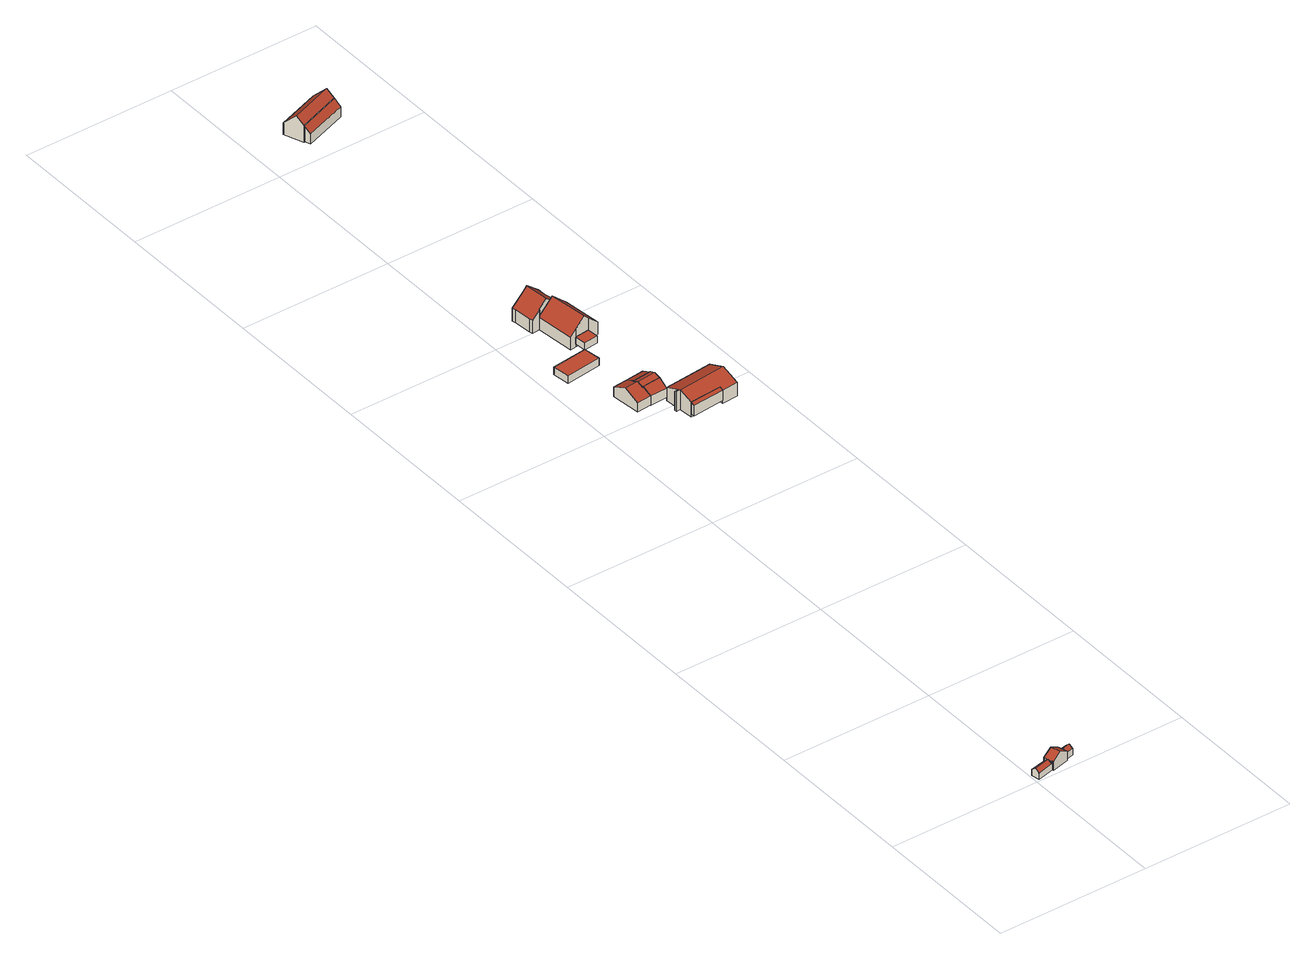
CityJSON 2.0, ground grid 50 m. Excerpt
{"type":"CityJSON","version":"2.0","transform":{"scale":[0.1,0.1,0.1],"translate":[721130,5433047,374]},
"CityObjects":{
"building1":{"type":"Building","attributes":{"Gemeindeschluessel":"09375199","HoeheDach":"379.475","HoeheGrund":"374.720","Methode":"1000","NiedrigsteTraufeDesGebaeudes":"376.727","Geometrietyp2DReferenz":"3000","measuredHeight":4.75,"function":"31001_1000","roofType":"3100"},"address":[{"Country":"Germany","Locality":"Sinzing","ThoroughfareName":"Zur Marienhöhe 3"}],"geometry":[{"type":"Solid","lod":"2","boundaries":[[[[0,1,2]],[[3,4,5]],[[6,7,3]],[[8,9,10,11,12]],[[13,14,15,16,17,18]],[[4,17,16]],[[19,20,21]],[[8,12,22,23]],[[24,25,19,21,26]],[[27,28,29,24,26]],[[3,5,30,31,6]],[[3,7,22,12,11,32,33,18,17,4]],[[28,34,35,1,0,29]],[[36,37,33,32,38]],[[2,19,25]],[[14,39,31,30,15]],[[29,0,2,25,24]],[[4,16,15,30,5]],[[13,18,33,37]],[[39,23,22,7,6,31]],[[36,38,35,34]],[[13,37,36,34,28,27,40,9,8,23,39,14]],[[40,41,10,9]],[[2,1,35,38,32,11,10,41,20,19]],[[40,27,26,21,20,41]]]],"semantics":{"surfaces":[{"type":"WallSurface","Flaeche":"0.392","Z_MAX":"2.835","Z_MAX_ASL":"377.555","Z_MIN":"2.052","Z_MIN_ASL":"376.772"},{"type":"WallSurface","Flaeche":"0.119","Z_MAX":"3.149","Z_MAX_ASL":"377.869","Z_MIN":"2.835","Z_MIN_ASL":"377.555"},{"type":"WallSurface","Flaeche":"0.416","Z_MAX":"2.835","Z_MAX_ASL":"377.555","Z_MIN":"2.007","Z_MIN_ASL":"376.727"},{"type":"WallSurface","Flaeche":"23.282","Z_MAX":"4.755","Z_MAX_ASL":"379.475","Z_MIN":"0.000","Z_MIN_ASL":"374.720"},{"type":"WallSurface","Flaeche":"6.398","Z_MAX":"2.941","Z_MAX_ASL":"377.661","Z_MIN":"0.000","Z_MIN_ASL":"374.720"},{"type":"WallSurface","Flaeche":"0.296","Z_MAX":"2.835","Z_MAX_ASL":"377.555","Z_MIN":"2.136","Z_MIN_ASL":"376.856"},{"type":"WallSurface","Flaeche":"0.414","Z_MAX":"2.835","Z_MAX_ASL":"377.555","Z_MIN":"2.030","Z_MIN_ASL":"376.750"},{"type":"WallSurface","Flaeche":"0.932","Z_MAX":"2.947","Z_MAX_ASL":"377.667","Z_MIN":"0.000","Z_MIN_ASL":"374.720"},{"type":"RoofSurface","Dachneigung":"51.918","Dachorientierung":"346.623","Flaeche":"9.403","Z_MAX":"3.080","Z_MAX_ASL":"377.800","Z_MIN":"2.030","Z_MIN_ASL":"376.750"},{"type":"WallSurface","Flaeche":"6.883","Z_MAX":"3.080","Z_MAX_ASL":"377.800","Z_MIN":"0.000","Z_MIN_ASL":"374.720"},{"type":"RoofSurface","Dachneigung":"50.453","Dachorientierung":"346.600","Flaeche":"5.033","Z_MAX":"3.149","Z_MAX_ASL":"377.869","Z_MIN":"2.007","Z_MIN_ASL":"376.727"},{"type":"RoofSurface","Dachneigung":"58.870","Dachorientierung":"76.682","Flaeche":"12.348","Z_MAX":"4.755","Z_MAX_ASL":"379.475","Z_MIN":"2.835","Z_MIN_ASL":"377.555"},{"type":"WallSurface","Flaeche":"11.612","Z_MAX":"2.940","Z_MAX_ASL":"377.660","Z_MIN":"0.000","Z_MIN_ASL":"374.720"},{"type":"WallSurface","Flaeche":"23.105","Z_MAX":"4.755","Z_MAX_ASL":"379.475","Z_MIN":"0.000","Z_MIN_ASL":"374.720"},{"type":"WallSurface","Flaeche":"0.077","Z_MAX":"3.080","Z_MAX_ASL":"377.800","Z_MIN":"2.835","Z_MIN_ASL":"377.555"},{"type":"WallSurface","Flaeche":"6.753","Z_MAX":"3.149","Z_MAX_ASL":"377.869","Z_MIN":"0.000","Z_MIN_ASL":"374.720"},{"type":"RoofSurface","Dachneigung":"51.931","Dachorientierung":"166.629","Flaeche":"9.294","Z_MAX":"3.080","Z_MAX_ASL":"377.800","Z_MIN":"2.017","Z_MIN_ASL":"376.737"},{"type":"RoofSurface","Dachneigung":"50.448","Dachorientierung":"166.633","Flaeche":"4.350","Z_MAX":"3.149","Z_MAX_ASL":"377.869","Z_MIN":"2.136","Z_MIN_ASL":"376.856"},{"type":"WallSurface","Flaeche":"1.259","Z_MAX":"2.943","Z_MAX_ASL":"377.663","Z_MIN":"0.000","Z_MIN_ASL":"374.720"},{"type":"WallSurface","Flaeche":"6.217","Z_MAX":"2.947","Z_MAX_ASL":"377.667","Z_MIN":"0.000","Z_MIN_ASL":"374.720"},{"type":"WallSurface","Flaeche":"1.172","Z_MAX":"2.943","Z_MAX_ASL":"377.663","Z_MIN":"0.000","Z_MIN_ASL":"374.720"},{"type":"GroundSurface","Flaeche":"43.206","Z_MAX":"0.000","Z_MAX_ASL":"374.720","Z_MIN":"0.000","Z_MIN_ASL":"374.720"},{"type":"WallSurface","Flaeche":"1.036","Z_MAX":"2.902","Z_MAX_ASL":"377.622","Z_MIN":"0.000","Z_MIN_ASL":"374.720"},{"type":"RoofSurface","Dachneigung":"58.874","Dachorientierung":"256.693","Flaeche":"12.482","Z_MAX":"4.755","Z_MAX_ASL":"379.475","Z_MIN":"2.835","Z_MIN_ASL":"377.555"},{"type":"WallSurface","Flaeche":"11.577","Z_MAX":"2.902","Z_MAX_ASL":"377.622","Z_MIN":"0.000","Z_MIN_ASL":"374.720"}],"values":[[0,1,2,3,4,5,6,7,8,9,10,11,12,13,14,15,16,17,18,19,20,21,22,23,24]]}}]},
"building2":{"type":"Building","attributes":{"Gemeindeschluessel":"09375199","HoeheDach":"384.960","HoeheGrund":"379.440","Methode":"2000","NiedrigsteTraufeDesGebaeudes":"382.594","Geometrietyp2DReferenz":"3000","measuredHeight":5.52,"function":"31001_2000","roofType":"3100"},"geometry":[{"type":"Solid","lod":"2","boundaries":[[[[42,43,44,45,46,47,48,49]],[[46,50,51,52,47]],[[49,53,54,42]],[[42,54,55,56,43]],[[45,57,50,46]],[[51,55,54,53,58,52]],[[48,58,53,49]],[[44,59,57,45]],[[43,56,59,44]],[[47,52,58,48]],[[50,57,59,56,55,51]]]],"semantics":{"surfaces":[{"type":"GroundSurface","Flaeche":"46.190","Z_MAX":"0.000","Z_MAX_ASL":"379.440","Z_MIN":"0.000","Z_MIN_ASL":"379.440"},{"type":"WallSurface","Flaeche":"42.775","Z_MAX":"5.520","Z_MAX_ASL":"384.960","Z_MIN":"0.000","Z_MIN_ASL":"379.440"},{"type":"WallSurface","Flaeche":"1.525","Z_MAX":"4.625","Z_MAX_ASL":"384.065","Z_MIN":"0.000","Z_MIN_ASL":"379.440"},{"type":"WallSurface","Flaeche":"19.134","Z_MAX":"5.520","Z_MAX_ASL":"384.960","Z_MIN":"0.000","Z_MIN_ASL":"379.440"},{"type":"WallSurface","Flaeche":"15.133","Z_MAX":"3.154","Z_MAX_ASL":"382.594","Z_MIN":"0.000","Z_MIN_ASL":"379.440"},{"type":"RoofSurface","Dachneigung":"64.371","Dachorientierung":"354.242","Flaeche":"25.646","Z_MAX":"5.520","Z_MAX_ASL":"384.960","Z_MIN":"3.154","Z_MIN_ASL":"382.594"},{"type":"WallSurface","Flaeche":"11.928","Z_MAX":"4.625","Z_MAX_ASL":"384.065","Z_MIN":"0.000","Z_MIN_ASL":"379.440"},{"type":"WallSurface","Flaeche":"11.739","Z_MAX":"4.605","Z_MAX_ASL":"384.045","Z_MIN":"0.000","Z_MIN_ASL":"379.440"},{"type":"WallSurface","Flaeche":"1.293","Z_MAX":"4.605","Z_MAX_ASL":"384.045","Z_MIN":"0.000","Z_MIN_ASL":"379.440"},{"type":"WallSurface","Flaeche":"15.105","Z_MAX":"3.154","Z_MAX_ASL":"382.594","Z_MIN":"0.000","Z_MIN_ASL":"379.440"},{"type":"RoofSurface","Dachneigung":"64.372","Dachorientierung":"174.250","Flaeche":"25.582","Z_MAX":"5.520","Z_MAX_ASL":"384.960","Z_MIN":"3.154","Z_MIN_ASL":"382.594"}],"values":[[0,1,2,3,4,5,6,7,8,9,10]]}}]},
"building3":{"type":"Building","attributes":{"Gemeindeschluessel":"09375199","HoeheDach":"382.489","HoeheGrund":"379.960","Methode":"1000","NiedrigsteTraufeDesGebaeudes":"382.489","Geometrietyp2DReferenz":"3000","measuredHeight":2.53,"function":"31001_2000","roofType":"1000","storeysAboveGround":1},"geometry":[{"type":"Solid","lod":"2","boundaries":[[[[60,61,62,63]],[[63,62,64,65]],[[66,67,61,60]],[[66,60,63,65]],[[64,62,61,67]],[[65,64,67,66]]]],"semantics":{"surfaces":[{"type":"WallSurface","Flaeche":"14.216","Z_MAX":"2.529","Z_MAX_ASL":"382.489","Z_MIN":"0.000","Z_MIN_ASL":"379.960"},{"type":"WallSurface","Flaeche":"30.043","Z_MAX":"2.529","Z_MAX_ASL":"382.489","Z_MIN":"0.000","Z_MIN_ASL":"379.960"},{"type":"WallSurface","Flaeche":"30.035","Z_MAX":"2.529","Z_MAX_ASL":"382.489","Z_MIN":"0.000","Z_MIN_ASL":"379.960"},{"type":"GroundSurface","Flaeche":"66.996","Z_MAX":"0.000","Z_MAX_ASL":"379.960","Z_MIN":"0.000","Z_MIN_ASL":"379.960"},{"type":"RoofSurface","Dachneigung":"90.000","Dachorientierung":"-1.000","Flaeche":"66.996","Z_MAX":"2.529","Z_MAX_ASL":"382.489","Z_MIN":"2.529","Z_MIN_ASL":"382.489"},{"type":"WallSurface","Flaeche":"14.315","Z_MAX":"2.529","Z_MAX_ASL":"382.489","Z_MIN":"0.000","Z_MIN_ASL":"379.960"}],"values":[[0,1,2,3,4,5]]}}]},
"building4":{"type":"Building","attributes":{"Gemeindeschluessel":"09375199","HoeheDach":"384.056","HoeheGrund":"379.320","Methode":"2000","NiedrigsteTraufeDesGebaeudes":"382.430","Geometrietyp2DReferenz":"3000","measuredHeight":4.74,"function":"51009_1610","roofType":"2100"},"geometry":[{"type":"Solid","lod":"2","boundaries":[[[[68,57,69,70]],[[70,71,72,68]],[[72,73,57,68]],[[74,69,57,73]],[[74,71,70,69]],[[71,74,73,72]]]],"semantics":{"surfaces":[{"type":"WallSurface","Flaeche":"12.099","Z_MAX":"4.736","Z_MAX_ASL":"384.056","Z_MIN":"0.000","Z_MIN_ASL":"379.320"},{"type":"GroundSurface","Flaeche":"19.020","Z_MAX":"0.000","Z_MAX_ASL":"379.320","Z_MIN":"0.000","Z_MIN_ASL":"379.320"},{"type":"WallSurface","Flaeche":"18.507","Z_MAX":"3.261","Z_MAX_ASL":"382.581","Z_MIN":"0.000","Z_MIN_ASL":"379.320"},{"type":"RoofSurface","Dachneigung":"64.014","Dachorientierung":"174.367","Flaeche":"21.159","Z_MAX":"4.736","Z_MAX_ASL":"384.056","Z_MIN":"3.110","Z_MIN_ASL":"382.430"},{"type":"WallSurface","Flaeche":"29.082","Z_MAX":"4.736","Z_MAX_ASL":"384.056","Z_MIN":"0.000","Z_MIN_ASL":"379.320"},{"type":"WallSurface","Flaeche":"13.154","Z_MAX":"4.736","Z_MAX_ASL":"384.056","Z_MIN":"0.000","Z_MIN_ASL":"379.320"}],"values":[[0,1,2,3,4,5]]}}]},
"building5":{"type":"Building","attributes":{"Gemeindeschluessel":"09375199","HoeheDach":"384.949","HoeheGrund":"379.330","Methode":"1000","NiedrigsteTraufeDesGebaeudes":"384.050","Geometrietyp2DReferenz":"3000","measuredHeight":5.62,"function":"31001_2000","roofType":"3100"},"geometry":[{"type":"Solid","lod":"2","boundaries":[[[[75,76,77,53,54]],[[71,74,69,70]],[[78,77,76,74,71]],[[79,54,53,80]],[[78,71,70,81,79,80]],[[82,69,74,76,75]],[[80,53,77,78]],[[81,82,75,54,79]],[[70,69,82,81]]]],"semantics":{"surfaces":[{"type":"RoofSurface","Dachneigung":"64.714","Dachorientierung":"354.328","Flaeche":"13.429","Z_MAX":"5.619","Z_MAX_ASL":"384.949","Z_MIN":"4.720","Z_MIN_ASL":"384.050"},{"type":"WallSurface","Flaeche":"29.015","Z_MAX":"4.726","Z_MAX_ASL":"384.056","Z_MIN":"0.000","Z_MIN_ASL":"379.330"},{"type":"WallSurface","Flaeche":"19.633","Z_MAX":"5.619","Z_MAX_ASL":"384.949","Z_MIN":"0.000","Z_MIN_ASL":"379.330"},{"type":"WallSurface","Flaeche":"1.559","Z_MAX":"4.730","Z_MAX_ASL":"384.060","Z_MIN":"0.000","Z_MIN_ASL":"379.330"},{"type":"GroundSurface","Flaeche":"24.281","Z_MAX":"0.000","Z_MAX_ASL":"379.330","Z_MIN":"0.000","Z_MIN_ASL":"379.330"},{"type":"RoofSurface","Dachneigung":"64.698","Dachorientierung":"174.328","Flaeche":"13.428","Z_MAX":"5.619","Z_MAX_ASL":"384.949","Z_MIN":"4.724","Z_MIN_ASL":"384.054"},{"type":"WallSurface","Flaeche":"28.734","Z_MAX":"4.729","Z_MAX_ASL":"384.059","Z_MIN":"0.000","Z_MIN_ASL":"379.330"},{"type":"WallSurface","Flaeche":"19.533","Z_MAX":"5.619","Z_MAX_ASL":"384.949","Z_MIN":"0.000","Z_MIN_ASL":"379.330"},{"type":"WallSurface","Flaeche":"1.327","Z_MAX":"4.726","Z_MAX_ASL":"384.056","Z_MIN":"0.000","Z_MIN_ASL":"379.330"}],"values":[[0,1,2,3,4,5,6,7,8]]}}]},
"building6":{"type":"Building","attributes":{"Gemeindeschluessel":"09375199","HoeheDach":"384.063","HoeheGrund":"379.360","Methode":"2000","NiedrigsteTraufeDesGebaeudes":"382.584","Geometrietyp2DReferenz":"3000","measuredHeight":4.7,"function":"51009_1610","roofType":"2100"},"geometry":[{"type":"Solid","lod":"2","boundaries":[[[[83,84,53,49]],[[49,53,58,48]],[[53,84,85,58]],[[48,58,85,86]],[[48,86,83,49]],[[86,85,84,83]]]],"semantics":{"surfaces":[{"type":"WallSurface","Flaeche":"28.558","Z_MAX":"4.703","Z_MAX_ASL":"384.063","Z_MIN":"0.000","Z_MIN_ASL":"379.360"},{"type":"WallSurface","Flaeche":"12.155","Z_MAX":"4.703","Z_MAX_ASL":"384.063","Z_MIN":"0.000","Z_MIN_ASL":"379.360"},{"type":"RoofSurface","Dachneigung":"64.250","Dachorientierung":"354.427","Flaeche":"20.630","Z_MAX":"4.703","Z_MAX_ASL":"384.063","Z_MIN":"3.224","Z_MIN_ASL":"382.584"},{"type":"WallSurface","Flaeche":"19.666","Z_MAX":"3.224","Z_MAX_ASL":"382.584","Z_MIN":"0.000","Z_MIN_ASL":"379.360"},{"type":"GroundSurface","Flaeche":"18.581","Z_MAX":"0.000","Z_MAX_ASL":"379.360","Z_MIN":"0.000","Z_MIN_ASL":"379.360"},{"type":"WallSurface","Flaeche":"12.006","Z_MAX":"4.688","Z_MAX_ASL":"384.048","Z_MIN":"0.000","Z_MIN_ASL":"379.360"}],"values":[[0,1,2,3,4,5]]}}]},
"building7":{"type":"Building","attributes":{"Gemeindeschluessel":"09375199","HoeheDach":"383.289","HoeheGrund":"379.330","Methode":"2000","NiedrigsteTraufeDesGebaeudes":"382.758","Geometrietyp2DReferenz":"3000","measuredHeight":3.96,"function":"51009_1610","roofType":"2100"},"geometry":[{"type":"Solid","lod":"2","boundaries":[[[[87,88,89,90]],[[88,91,92,89]],[[93,92,91,94]],[[87,94,91,88]],[[89,92,93,90]],[[90,93,94,87]]]],"semantics":{"surfaces":[{"type":"GroundSurface","Flaeche":"13.752","Z_MAX":"0.000","Z_MAX_ASL":"379.330","Z_MIN":"0.000","Z_MIN_ASL":"379.330"},{"type":"WallSurface","Flaeche":"4.774","Z_MAX":"3.959","Z_MAX_ASL":"383.289","Z_MIN":"0.000","Z_MIN_ASL":"379.330"},{"type":"RoofSurface","Dachneigung":"67.677","Dachorientierung":"174.723","Flaeche":"14.866","Z_MAX":"3.959","Z_MAX_ASL":"383.289","Z_MIN":"3.428","Z_MIN_ASL":"382.758"},{"type":"WallSurface","Flaeche":"42.299","Z_MAX":"3.959","Z_MAX_ASL":"383.289","Z_MIN":"0.000","Z_MIN_ASL":"379.330"},{"type":"WallSurface","Flaeche":"36.652","Z_MAX":"3.433","Z_MAX_ASL":"382.763","Z_MIN":"0.000","Z_MIN_ASL":"379.330"},{"type":"WallSurface","Flaeche":"4.737","Z_MAX":"3.959","Z_MAX_ASL":"383.289","Z_MIN":"0.000","Z_MIN_ASL":"379.330"}],"values":[[0,1,2,3,4,5]]}}]},
"building8":{"type":"Building","attributes":{"Gemeindeschluessel":"09375199","HoeheDach":"382.500","HoeheGrund":"380.100","Methode":"2000","NiedrigsteTraufeDesGebaeudes":"382.500","Geometrietyp2DReferenz":"3000","measuredHeight":2.4,"function":"51009_1610","roofType":"1000"},"geometry":[{"type":"Solid","lod":"2","boundaries":[[[[95,96,97,98]],[[99,100,101,102]],[[101,96,95,102]],[[102,95,98,99]],[[99,98,97,100]],[[100,97,96,101]]]],"semantics":{"surfaces":[{"type":"RoofSurface","Dachneigung":"90.000","Dachorientierung":"-1.000","Flaeche":"17.796","Z_MAX":"2.400","Z_MAX_ASL":"382.500","Z_MIN":"2.400","Z_MIN_ASL":"382.500"},{"type":"GroundSurface","Flaeche":"17.796","Z_MAX":"0.000","Z_MAX_ASL":"380.100","Z_MIN":"0.000","Z_MIN_ASL":"380.100"},{"type":"WallSurface","Flaeche":"11.545","Z_MAX":"2.400","Z_MAX_ASL":"382.500","Z_MIN":"0.000","Z_MIN_ASL":"380.100"},{"type":"WallSurface","Flaeche":"8.887","Z_MAX":"2.400","Z_MAX_ASL":"382.500","Z_MIN":"0.000","Z_MIN_ASL":"380.100"},{"type":"WallSurface","Flaeche":"11.521","Z_MAX":"2.400","Z_MAX_ASL":"382.500","Z_MIN":"0.000","Z_MIN_ASL":"380.100"},{"type":"WallSurface","Flaeche":"8.889","Z_MAX":"2.400","Z_MAX_ASL":"382.500","Z_MIN":"0.000","Z_MIN_ASL":"380.100"}],"values":[[0,1,2,3,4,5]]}}]},
"building9":{"type":"Building","attributes":{"Gemeindeschluessel":"09375199","HoeheDach":"385.112","HoeheGrund":"378.190","Methode":"2000","NiedrigsteTraufeDesGebaeudes":"382.755","Geometrietyp2DReferenz":"3000","measuredHeight":6.92,"function":"31001_1000","roofType":"3100"},"address":[{"Country":"Germany","Locality":"Sinzing","ThoroughfareName":"Zur Marienhöhe 7"}],"geometry":[{"type":"Solid","lod":"2","boundaries":[[[[103,92,91,104]],[[105,106,107,108]],[[94,91,92,109,110,111]],[[112,109,92,103]],[[113,94,111,114,115]],[[116,117,118,119]],[[108,107,110,109,112]],[[115,114,120,121]],[[121,120,117,116]],[[119,118,106,105]],[[104,91,94,113]],[[108,112,103,104,113,115,121,116,119,105]],[[120,114,111,110,107,106,118,117]]]],"semantics":{"surfaces":[{"type":"WallSurface","Flaeche":"6.241","Z_MAX":"5.096","Z_MAX_ASL":"383.286","Z_MIN":"0.000","Z_MIN_ASL":"378.190"},{"type":"WallSurface","Flaeche":"72.888","Z_MAX":"4.568","Z_MAX_ASL":"382.758","Z_MIN":"0.000","Z_MIN_ASL":"378.190"},{"type":"RoofSurface","Dachneigung":"67.709","Dachorientierung":"176.991","Flaeche":"84.415","Z_MAX":"6.922","Z_MAX_ASL":"385.112","Z_MIN":"4.566","Z_MIN_ASL":"382.756"},{"type":"WallSurface","Flaeche":"24.282","Z_MAX":"4.567","Z_MAX_ASL":"382.757","Z_MIN":"0.000","Z_MIN_ASL":"378.190"},{"type":"WallSurface","Flaeche":"28.426","Z_MAX":"6.922","Z_MAX_ASL":"385.112","Z_MIN":"0.000","Z_MIN_ASL":"378.190"},{"type":"WallSurface","Flaeche":"8.352","Z_MAX":"6.516","Z_MAX_ASL":"384.706","Z_MIN":"0.000","Z_MIN_ASL":"378.190"},{"type":"WallSurface","Flaeche":"65.980","Z_MAX":"6.922","Z_MAX_ASL":"385.112","Z_MIN":"0.000","Z_MIN_ASL":"378.190"},{"type":"WallSurface","Flaeche":"8.604","Z_MAX":"6.822","Z_MAX_ASL":"385.012","Z_MIN":"0.000","Z_MIN_ASL":"378.190"},{"type":"WallSurface","Flaeche":"4.941","Z_MAX":"6.820","Z_MAX_ASL":"385.010","Z_MIN":"0.000","Z_MIN_ASL":"378.190"},{"type":"WallSurface","Flaeche":"26.347","Z_MAX":"6.515","Z_MAX_ASL":"384.705","Z_MIN":"0.000","Z_MIN_ASL":"378.190"},{"type":"WallSurface","Flaeche":"54.451","Z_MAX":"5.096","Z_MAX_ASL":"383.286","Z_MIN":"0.000","Z_MIN_ASL":"378.190"},{"type":"GroundSurface","Flaeche":"170.798","Z_MAX":"0.000","Z_MAX_ASL":"378.190","Z_MIN":"0.000","Z_MIN_ASL":"378.190"},{"type":"RoofSurface","Dachneigung":"67.709","Dachorientierung":"356.991","Flaeche":"100.178","Z_MAX":"6.922","Z_MAX_ASL":"385.112","Z_MIN":"4.565","Z_MIN_ASL":"382.755"}],"values":[[0,1,2,3,4,5,6,7,8,9,10,11,12]]}}]},
"building10":{"type":"Building","attributes":{"Gemeindeschluessel":"09375199","HoeheDach":"388.094","HoeheGrund":"379.110","Methode":"1000","NiedrigsteTraufeDesGebaeudes":"383.382","Geometrietyp2DReferenz":"3000","measuredHeight":8.98,"function":"31001_1000","roofType":"3100","storeysAboveGround":1},"address":[{"Country":"Germany","Locality":"Sinzing","ThoroughfareName":"Zur Marienhöhe 9a"}],"geometry":[{"type":"Solid","lod":"2","boundaries":[[[[122,123,124,125]],[[126,127,128,123,122]],[[129,130,131,132,128,127]],[[133,130,129,134]],[[126,122,125,135,136,137,133,134]],[[134,129,127,126]],[[137,131,130,133]],[[136,138,132,131,137]],[[125,124,139,135]],[[132,138,139,124,123,128]],[[135,139,138,136]]]],"semantics":{"surfaces":[{"type":"WallSurface","Flaeche":"10.846","Z_MAX":"6.173","Z_MAX_ASL":"385.283","Z_MIN":"0.000","Z_MIN_ASL":"379.110"},{"type":"WallSurface","Flaeche":"57.421","Z_MAX":"8.984","Z_MAX_ASL":"388.094","Z_MIN":"0.000","Z_MIN_ASL":"379.110"},{"type":"RoofSurface","Dachneigung":"47.571","Dachorientierung":"263.618","Flaeche":"90.174","Z_MAX":"8.984","Z_MAX_ASL":"388.094","Z_MIN":"4.273","Z_MIN_ASL":"383.383"},{"type":"WallSurface","Flaeche":"54.079","Z_MAX":"4.284","Z_MAX_ASL":"383.394","Z_MIN":"0.000","Z_MIN_ASL":"379.110"},{"type":"GroundSurface","Flaeche":"133.036","Z_MAX":"0.000","Z_MAX_ASL":"379.110","Z_MIN":"0.000","Z_MIN_ASL":"379.110"},{"type":"WallSurface","Flaeche":"1.330","Z_MAX":"4.284","Z_MAX_ASL":"383.394","Z_MIN":"0.000","Z_MIN_ASL":"379.110"},{"type":"WallSurface","Flaeche":"9.760","Z_MAX":"6.016","Z_MAX_ASL":"385.126","Z_MIN":"0.000","Z_MIN_ASL":"379.110"},{"type":"WallSurface","Flaeche":"37.221","Z_MAX":"8.984","Z_MAX_ASL":"388.094","Z_MIN":"0.000","Z_MIN_ASL":"379.110"},{"type":"WallSurface","Flaeche":"55.160","Z_MAX":"4.275","Z_MAX_ASL":"383.385","Z_MIN":"0.000","Z_MIN_ASL":"379.110"},{"type":"RoofSurface","Dachneigung":"47.573","Dachorientierung":"83.621","Flaeche":"90.056","Z_MAX":"8.984","Z_MAX_ASL":"388.094","Z_MIN":"4.272","Z_MIN_ASL":"383.382"},{"type":"WallSurface","Flaeche":"21.297","Z_MAX":"7.561","Z_MAX_ASL":"386.671","Z_MIN":"0.000","Z_MIN_ASL":"379.110"}],"values":[[0,1,2,3,4,5,6,7,8,9,10]]}}]},
"building11":{"type":"Building","attributes":{"Gemeindeschluessel":"09375199","HoeheDach":"388.440","HoeheGrund":"379.198","Methode":"2000","NiedrigsteTraufeDesGebaeudes":"382.498","Geometrietyp2DReferenz":"3000","measuredHeight":9.24,"function":"31001_1000","roofType":"3100","storeysAboveGround":1},"address":[{"Country":"Germany","Locality":"Sinzing","ThoroughfareName":"Zur Marienhöhe 9b"}],"geometry":[{"type":"Solid","lod":"2","boundaries":[[[[140,141,142,143]],[[144,145,146,147]],[[146,148,149,150,151,152,153,154,155,156,157,158,147]],[[159,160,161,162,163,164,165,166,167,168]],[[156,155,167,166,143,142]],[[153,159,168,154]],[[169,170,158,157]],[[151,161,160,152]],[[140,143,166,165]],[[146,145,171,148]],[[149,148,171,164,163]],[[144,170,169,141,140,165,164,171,145]],[[152,160,159,153]],[[149,163,162,150]],[[154,168,167,155]],[[157,156,142,141,169]],[[150,162,161,151]],[[170,144,147,158]]]],"semantics":{"surfaces":[{"type":"RoofSurface","Dachneigung":"46.606","Dachorientierung":"263.551","Flaeche":"2.324","Z_MAX":"8.182","Z_MAX_ASL":"387.380","Z_MIN":"6.790","Z_MIN_ASL":"385.988"},{"type":"WallSurface","Flaeche":"7.125","Z_MAX":"4.462","Z_MAX_ASL":"383.660","Z_MIN":"0.000","Z_MIN_ASL":"379.198"},{"type":"GroundSurface","Flaeche":"93.729","Z_MAX":"0.000","Z_MAX_ASL":"379.198","Z_MIN":"0.000","Z_MIN_ASL":"379.198"},{"type":"RoofSurface","Dachneigung":"48.360","Dachorientierung":"263.562","Flaeche":"57.589","Z_MAX":"9.242","Z_MAX_ASL":"388.440","Z_MIN":"4.406","Z_MIN_ASL":"383.604"},{"type":"WallSurface","Flaeche":"8.500","Z_MAX":"8.995","Z_MAX_ASL":"388.193","Z_MIN":"0.000","Z_MIN_ASL":"379.198"},{"type":"WallSurface","Flaeche":"4.821","Z_MAX":"4.407","Z_MAX_ASL":"383.605","Z_MIN":"0.000","Z_MIN_ASL":"379.198"},{"type":"WallSurface","Flaeche":"12.636","Z_MAX":"4.457","Z_MAX_ASL":"383.655","Z_MIN":"0.000","Z_MIN_ASL":"379.198"},{"type":"WallSurface","Flaeche":"4.861","Z_MAX":"4.407","Z_MAX_ASL":"383.605","Z_MIN":"0.000","Z_MIN_ASL":"379.198"},{"type":"WallSurface","Flaeche":"1.919","Z_MAX":"9.242","Z_MAX_ASL":"388.440","Z_MIN":"6.790","Z_MIN_ASL":"385.988"},{"type":"WallSurface","Flaeche":"16.292","Z_MAX":"4.462","Z_MAX_ASL":"383.660","Z_MIN":"0.000","Z_MIN_ASL":"379.198"},{"type":"WallSurface","Flaeche":"59.437","Z_MAX":"9.242","Z_MAX_ASL":"388.440","Z_MIN":"0.000","Z_MIN_ASL":"379.198"},{"type":"RoofSurface","Dachneigung":"48.358","Dachorientierung":"83.570","Flaeche":"65.573","Z_MAX":"9.242","Z_MAX_ASL":"388.440","Z_MIN":"3.300","Z_MIN_ASL":"382.498"},{"type":"WallSurface","Flaeche":"25.991","Z_MAX":"4.407","Z_MAX_ASL":"383.605","Z_MIN":"0.000","Z_MIN_ASL":"379.198"},{"type":"WallSurface","Flaeche":"2.094","Z_MAX":"6.745","Z_MAX_ASL":"385.943","Z_MIN":"0.000","Z_MIN_ASL":"379.198"},{"type":"WallSurface","Flaeche":"34.571","Z_MAX":"8.994","Z_MAX_ASL":"388.192","Z_MIN":"0.000","Z_MIN_ASL":"379.198"},{"type":"WallSurface","Flaeche":"37.435","Z_MAX":"8.182","Z_MAX_ASL":"387.380","Z_MIN":"0.000","Z_MIN_ASL":"379.198"},{"type":"WallSurface","Flaeche":"14.573","Z_MAX":"6.733","Z_MAX_ASL":"385.931","Z_MIN":"0.000","Z_MIN_ASL":"379.198"},{"type":"WallSurface","Flaeche":"7.108","Z_MAX":"4.446","Z_MAX_ASL":"383.644","Z_MIN":"0.000","Z_MIN_ASL":"379.198"}],"values":[[0,1,2,3,4,5,6,7,8,9,10,11,12,13,14,15,16,17]]}}]},
"building12":{"type":"Building","attributes":{"Gemeindeschluessel":"09375199","HoeheDach":"383.881","HoeheGrund":"375.670","Methode":"2000","NiedrigsteTraufeDesGebaeudes":"379.551","Geometrietyp2DReferenz":"3000","measuredHeight":8.21,"function":"31001_1000","roofType":"3100","storeysAboveGround":1},"address":[{"Country":"Germany","Locality":"Sinzing","ThoroughfareName":"Zur Marienhöhe 15"}],"geometry":[{"type":"Solid","lod":"2","boundaries":[[[[172,173,174,175]],[[176,177,178,173,172]],[[179,178,177,180]],[[176,172,175,181]],[[181,180,177,176]],[[174,173,178,179]],[[175,174,179,180,181]]]],"semantics":{"surfaces":[{"type":"WallSurface","Flaeche":"89.328","Z_MAX":"5.883","Z_MAX_ASL":"381.553","Z_MIN":"0.000","Z_MIN_ASL":"375.670"},{"type":"WallSurface","Flaeche":"44.674","Z_MAX":"8.211","Z_MAX_ASL":"383.881","Z_MIN":"0.000","Z_MIN_ASL":"375.670"},{"type":"RoofSurface","Dachneigung":"46.376","Dachorientierung":"340.019","Flaeche":"95.303","Z_MAX":"8.211","Z_MAX_ASL":"383.881","Z_MIN":"3.881","Z_MIN_ASL":"379.551"},{"type":"GroundSurface","Flaeche":"106.063","Z_MAX":"0.000","Z_MAX_ASL":"375.670","Z_MIN":"0.000","Z_MIN_ASL":"375.670"},{"type":"WallSurface","Flaeche":"58.933","Z_MAX":"3.881","Z_MAX_ASL":"379.551","Z_MIN":"0.000","Z_MIN_ASL":"375.670"},{"type":"RoofSurface","Dachneigung":"46.366","Dachorientierung":"160.018","Flaeche":"51.228","Z_MAX":"8.211","Z_MAX_ASL":"383.881","Z_MIN":"5.883","Z_MIN_ASL":"381.553"},{"type":"WallSurface","Flaeche":"44.676","Z_MAX":"8.211","Z_MAX_ASL":"383.881","Z_MIN":"0.000","Z_MIN_ASL":"375.670"}],"values":[[0,1,2,3,4,5,6]]}}]},
"building13":{"type":"Building","attributes":{"Gemeindeschluessel":"09375199","HoeheDach":"381.550","HoeheGrund":"376.000","Methode":"2000","NiedrigsteTraufeDesGebaeudes":"379.469","Geometrietyp2DReferenz":"3000","measuredHeight":5.55,"function":"51009_1610","roofType":"2100"},"geometry":[{"type":"Solid","lod":"2","boundaries":[[[[182,183,173,174]],[[184,182,174,185]],[[186,173,183,187]],[[185,186,187,184]],[[187,183,182,184]],[[185,174,173,186]]]],"semantics":{"surfaces":[{"type":"RoofSurface","Dachneigung":"45.009","Dachorientierung":"160.017","Flaeche":"44.649","Z_MAX":"5.550","Z_MAX_ASL":"381.550","Z_MIN":"3.469","Z_MIN_ASL":"379.469"},{"type":"WallSurface","Flaeche":"9.388","Z_MAX":"5.550","Z_MAX_ASL":"381.550","Z_MIN":"0.000","Z_MIN_ASL":"376.000"},{"type":"WallSurface","Flaeche":"9.377","Z_MAX":"5.550","Z_MAX_ASL":"381.550","Z_MIN":"0.000","Z_MIN_ASL":"376.000"},{"type":"GroundSurface","Flaeche":"31.577","Z_MAX":"0.000","Z_MAX_ASL":"376.000","Z_MIN":"0.000","Z_MIN_ASL":"376.000"},{"type":"WallSurface","Flaeche":"52.667","Z_MAX":"3.472","Z_MAX_ASL":"379.472","Z_MIN":"0.000","Z_MIN_ASL":"376.000"},{"type":"WallSurface","Flaeche":"84.272","Z_MAX":"5.550","Z_MAX_ASL":"381.550","Z_MIN":"0.000","Z_MIN_ASL":"376.000"}],"values":[[0,1,2,3,4,5]]}}]}
},
"vertices":[
[67,20,28],[67,20,36],[65,29,36],[125,51,36],[127,43,36],[126,47,39],[123,61,27],[123,61,36],[120,63,7],[61,49,7],[61,49,36],[91,56,55],[120,63,37],[127,35,7],[155,42,7],[155,42,29],[129,35,29],[129,35,36],[127,35,37],[63,35,36],[61,45,36],[61,45,28],[121,60,37],[121,60,7],[11,20,38],[64,32,38],[7,33,28],[7,33,7],[14,7,7],[14,7,27],[153,54,39],[150,67,27],[99,23,55],[128,31,37],[69,20,7],[69,20,37],[70,16,7],[128,31,7],[70,16,37],[150,67,7],[62,46,7],[62,46,36],
[143,2056,54],[147,2018,54],[150,2019,54],[153,1989,54],[105,1984,54],[96,2082,54],[144,2087,54],[147,2056,54],[105,1984,86],[101,2033,110],[96,2082,86],[147,2056,101],[143,2056,101],[145,2037,110],[147,2018,100],[153,1989,86],[144,2087,86],[150,2019,100],
[137,2271,60],[137,2271,85],[144,2215,85],[144,2215,60],[26,2199,85],[26,2199,60],[19,2256,60],[19,2256,85],
[153,1989,53],[150,2019,101],[150,2019,53],[211,2025,53],[211,1991,53],[211,1991,84],[211,2025,101],
[145,2037,109],[209,2044,109],[207,2063,101],[207,2063,53],[143,2056,53],[147,2056,53],[147,2018,53],[147,2018,101],
[207,2063,54],[207,2063,100],[204,2093,86],[204,2093,54],
[220,1890,53],[326,1899,53],[327,1887,53],[221,1877,53],[326,1899,93],[327,1887,88],[221,1877,88],[220,1890,93],
[155,2295,85],[202,2300,85],[198,2337,85],[151,2332,85],[151,2332,61],[198,2337,61],[202,2300,61],[155,2295,61],
[327,1887,42],[326,1899,42],[211,1991,42],[211,1991,88],[370,2006,88],[370,2006,42],[380,1892,88],[375,1949,111],[216,1934,111],[380,1892,42],[220,1890,42],[216,1936,110],[216,1936,42],[202,1943,42],[202,1943,107],[215,1944,107],[215,1944,42],[203,1935,110],[203,1935,42],
[199,2467,51],[199,2467,113],[220,2469,94],[220,2469,51],[117,2458,51],[117,2458,94],[168,2463,141],[118,2455,94],[132,2329,94],[151,2332,111],[183,2335,141],[132,2329,51],[118,2455,51],[234,2341,51],[198,2337,51],[151,2332,51],[198,2337,127],[234,2341,94],
[148,2540,134],[147,2552,134],[132,2550,120],[134,2539,120],[206,2517,85],[195,2503,97],[195,2503,52],[206,2517,52],[199,2467,52],[117,2458,52],[118,2455,52],[92,2452,52],[90,2463,52],[84,2522,52],[82,2532,52],[134,2538,52],[132,2550,52],[189,2557,52],[192,2529,52],[84,2522,96],[90,2463,96],[92,2452,96],[118,2455,119],[117,2458,119],[145,2461,144],[136,2539,144],[134,2539,142],[134,2538,142],[82,2532,96],[189,2557,97],[192,2529,96],[199,2467,96],
[286,3628,17],[286,3628,76],[144,3576,76],[144,3576,17],[262,3693,17],[262,3693,56],[278,3651,99],[135,3599,99],[120,3641,56],[120,3641,17],
[151,3556,55],[293,3608,55],[151,3556,20],[144,3576,20],[286,3628,20],[293,3608,20]
]}
